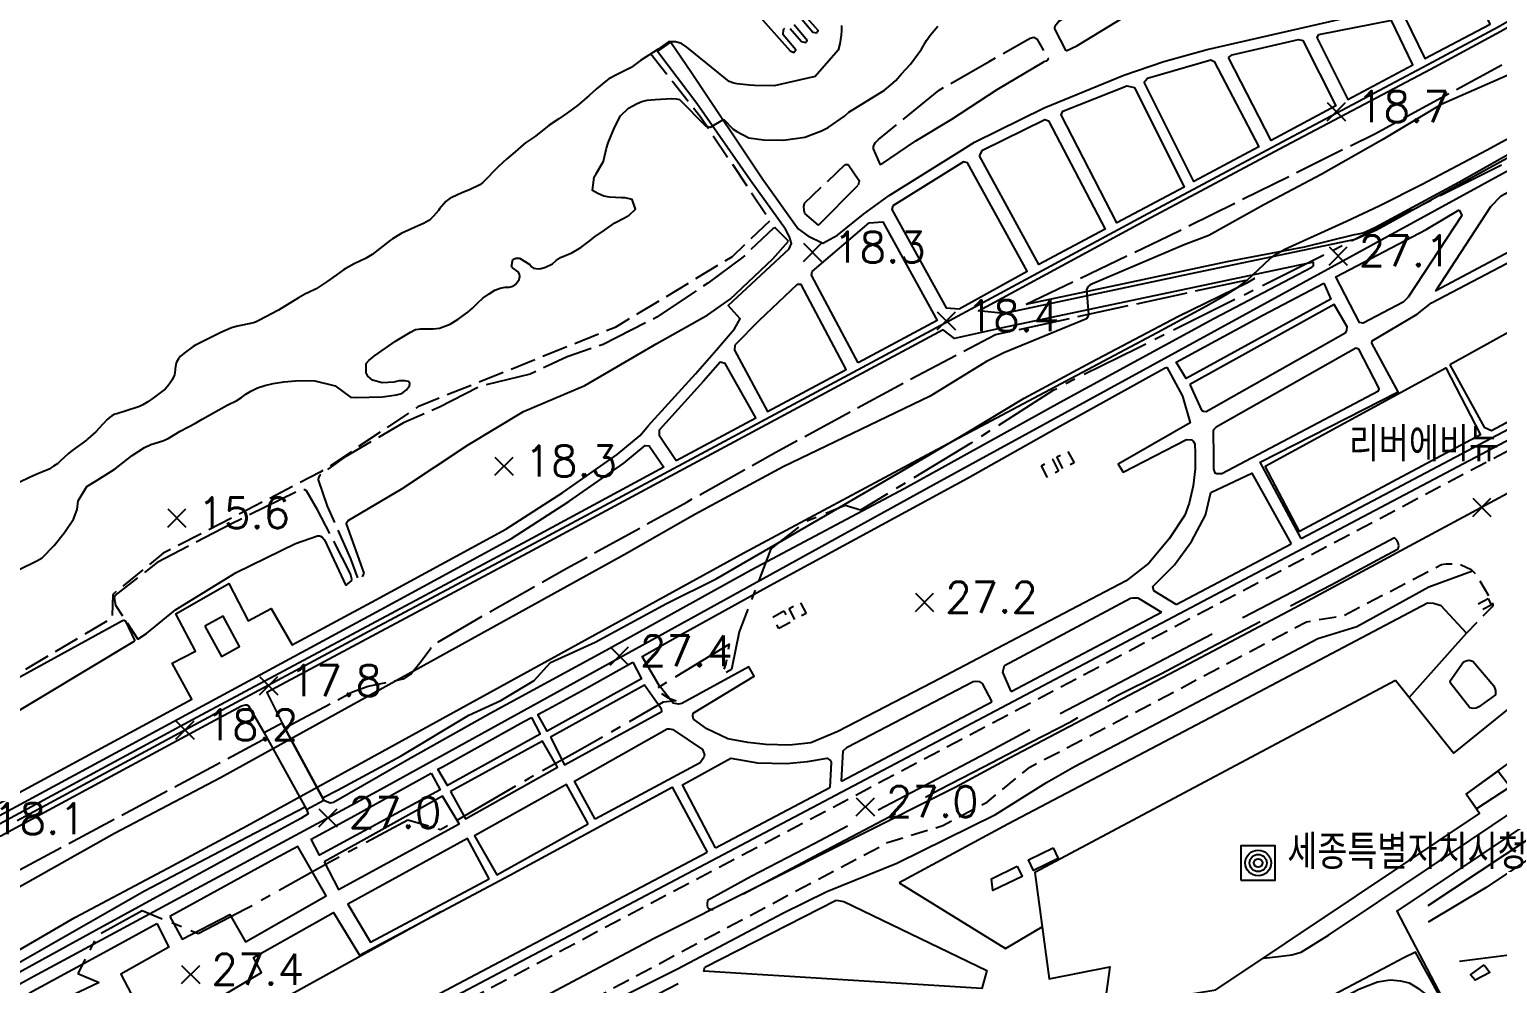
# Model space of a CAD drawing. Header units: millimetres. Extents: x 224638 to 227100, y 430787 to 433573.
# Drawn here: x 225541.1 to 225968.6, y 431314.5 to 431592.3 of the extents above; entities that cross this region are included whole.
import ezdxf

# ---------------------------------------------------------------- set-up
doc = ezdxf.new("R2010")
doc.units = ezdxf.units.MM
for name, pattern in [('15M2P5', [17.5, 15, -2.5]), ('20M3A3M3', [29, 20, -3, 3, -3]), ('50M10', [60, 50, -10]), ('5M2P5', [7.5, 5, -2.5]), ('7P5M2P5', [10, 7.5, -2.5])]:
    doc.linetypes.add(name, pattern=pattern)
for name, color, linetype in [('A0013110', 1, 'Continuous'), ('A0013118', 1, 'Continuous'), ('A0023210', 7, 'Continuous'), ('A0033324', 1, '5M2P5'), ('A0033327', 32, 'Continuous'), ('B0014111', 7, 'Continuous'), ('B0014116', 7, '5M2P5'), ('B0014118', 7, '5M2P5'), ('B0014211', 7, 'Continuous'), ('B0024120', 3, 'B0024120'), ('C0052211', 1, 'Continuous'), ('C0052212', 1, 'Continuous'), ('C0052213', 1, 'Continuous'), ('C0052214', 1, '15M2P5'), ('C0076117', 7, 'Continuous'), ('C0393323', 7, 'Continuous'), ('C0523121', 1, '50M10'), ('E0032111', 5, 'Continuous'), ('F0017111', 30, 'Continuous'), ('F0017114', 7, 'Continuous'), ('F0027132', 7, 'Continuous'), ('F0027217', 7, 'Continuous'), ('F0047224', 7, 'Continuous'), ('G0018118', 7, '20M3A3M3'), ('G0022313', 5, '7P5M2P5'), ('H0049140', 7, 'Continuous')]:
    doc.layers.add(name, color=color, linetype=linetype)
doc.styles.add('HIST', font='romans.shx', dxfattribs={"bigfont": 'ngsw.shx'})
doc.styles.add('ngsw', font='romans.shx', dxfattribs={"bigfont": 'ngsw.shx'})
doc.linetypes.add('B0024120', pattern='A,10,-1.75,[133,ltypeshp.shx,S=0.75,R=0,X=0,Y=0],-3.25', length=15)

# ---------------------------------------------------------------- blocks, each defined once
blk = doc.blocks.new('B0014211')
at = {"layer": 'B0014211', "flags": 128}
blk.add_lwpolyline([(-5, -5), (5, -5), (5, 5), (-5, 5), (-5, -5)], dxfattribs=at)
at = {"layer": 'B0014211'}
for radius in [3.75, 2.5, 1.25]:
    blk.add_circle((0, 0), radius, dxfattribs=at)
blk = doc.blocks.new('F0027217')
at = {"layer": 'F0027217'}
for p, q in [((-2.652, 2.652), (2.652, -2.652)), ((-2.652, -2.652), (2.652, 2.652))]:
    blk.add_line(p, q, dxfattribs=at)

msp = doc.modelspace()

# ---------------------------------------------------------------- linework, layer by layer
at = {"layer": 'A0013110', "flags": 128}
for points in [[(225911.32, 431444.087), (226111.849, 431549.938)], [(225874.981, 431424.905), (225908.428, 431442.56)], [(225948.12, 431425.303), (225890.414, 431394.831), (225825.919, 431360.946), (225794.344, 431343.922)], [(225826.949, 431399.551), (225870.687, 431422.639)], [(225777.483, 431373.44), (225821.283, 431396.56)], [(225740.795, 431354.074), (225774.133, 431371.672)], [(225468.889, 431210.546), (225738.391, 431352.805)], [(225737.712, 431319.294), (225775.989, 431338.813)], [(226015.967, 431291.53), (225980.872, 431271.895), (225970.776, 431274.892), (225954.606, 431305.562), (225944.611, 431323.685), (225941.06, 431321.97), (225936.677, 431319.585), (225775.404, 431234.456), (225772.031, 431232.675), (225763.118, 431227.971), (225752.29, 431222.255), (225714.13, 431202.112), (225706.487, 431204.474), (225680.925, 431252.9), (225678.959, 431260.908), (225669.451, 431278.922), (225671.813, 431286.565), (225699.887, 431301.384), (225700.848, 431299.536), (225729.971, 431314.532)]]:
    msp.add_lwpolyline(points, dxfattribs=at)
at = {"layer": 'A0013118', "flags": 128}
for points in [[(225942.214, 431596.819), (225941.49, 431595.749), (225947.381, 431583.809), (225966.426, 431593.829), (225961.896, 431603.026), (225960.766, 431603.289)], [(225916.392, 431590.762), (225915.919, 431589.94), (225924.892, 431571.924), (225943.854, 431581.958), (225937.651, 431594.878)], [(225890.201, 431584.093), (225891.218, 431584.91), (225910.609, 431589.39), (225911.831, 431589.059), (225921.419, 431570.046), (225902.58, 431559.948)], [(225865.633, 431576.956), (225866.614, 431578.145), (225885.036, 431583.429), (225886.047, 431583.006), (225899.071, 431558.077), (225880.056, 431548.014)], [(225862.836, 431575.393), (225877.294, 431546.381), (225857.696, 431536.043), (225841.453, 431567.389), (225841.95, 431568.485), (225860.605, 431575.89)], [(225817.72, 431555.479), (225818.571, 431557.102), (225836.752, 431566.048), (225837.777, 431565.715), (225854.266, 431534.109), (225834.973, 431523.859)], [(225792.448, 431540.913), (225792.156, 431539.885), (225808.039, 431511.298), (225811.803, 431510.965), (225831.541, 431521.951), (225814.195, 431553.456), (225813.063, 431553.73)], [(225957.394, 431539.746), (225958.118, 431538.158), (225942.481, 431514.322), (225941.016, 431512.912), (225929.36, 431506.821), (225928.363, 431507.025), (225921.49, 431520.289), (225947.703, 431534.083)], [(225782.391, 431495.218), (225768.782, 431520.72), (225768.77, 431520.809), (225768.936, 431521.796), (225785.622, 431535.99), (225789.571, 431536.261), (225805.378, 431507.549)], [(225914.913, 431524.511), (225879.577, 431517.094), (225824.421, 431505.425), (225810.455, 431502.359), (225807.122, 431504.853), (225730.424, 431463.71), (225687.601, 431440.569), (225642.159, 431416.365), (225610.199, 431399.285), (225614.655, 431390.399), (225626.764, 431367.959), (225628.606, 431367.123), (225629.635, 431367.324), (225651.028, 431379.661), (225675.448, 431393.33), (225709.033, 431411.563), (225751.195, 431435.012), (225795.995, 431458.72), (225842.105, 431484.323), (225885.933, 431508.131), (225914.506, 431523.119), (225914.955, 431523.504)], [(225746.5, 431500.427), (225746.334, 431498.922), (225755.988, 431481.055), (225778.839, 431493.313), (225765.76, 431518.019), (225764.573, 431518.077), (225753.52, 431507.612)], [(225917.938, 431518.421), (225919.957, 431513.756), (225877.857, 431490.642), (225874.914, 431495.443), (225900.233, 431509.104)], [(225878.985, 431488.897), (225882.331, 431481.464), (225882.855, 431481.174), (225883.735, 431481.118), (225924.319, 431504.057), (225924.638, 431504.755), (225924.725, 431505.686), (225920.975, 431512.199)], [(225729.371, 431466.777), (225752.573, 431479.223), (225743.677, 431495.023), (225742.213, 431495.439), (225737.35, 431489.938), (225724.425, 431475.68), (225724.4, 431474.219)], [(225886.584, 431476.5), (225885.851, 431475.767), (225885.765, 431475.417), (225885.806, 431468.002), (225885.871, 431464.477), (225885.929, 431464.011), (225886.258, 431463.271), (225886.818, 431463.007), (225888.225, 431462.982), (225933.9, 431487.1), (225934.046, 431487.652), (225933.958, 431488.002), (225928.183, 431499.244), (225927.299, 431499.476)], [(225872.249, 431494.005), (225876.764, 431485.587), (225879.027, 431477.788), (225858.117, 431465.79), (225859.565, 431463.402), (225877.996, 431472.898), (225879.457, 431472.841), (225879.949, 431472.408), (225880.387, 431471.68), (225880.51, 431468.937), (225880.458, 431464.393), (225879.882, 431459.398), (225878.771, 431454.368), (225877.466, 431450.891), (225872.916, 431444.049), (225866.984, 431436.944), (225860.37, 431431.752), (225838.221, 431420.179), (225804.04, 431402.225), (225776.482, 431387.95), (225768.565, 431384.658), (225762.41, 431383.909), (225755.456, 431384.103), (225750.26, 431384.77), (225744.435, 431385.82), (225738.354, 431388.723), (225734.419, 431391.56), (225734.215, 431392.347), (225734.358, 431393.223), (225752.115, 431404.077), (225750.586, 431406.774), (225731.054, 431396.047), (225730.095, 431395.872), (225728.533, 431396.135), (225724.478, 431401.301), (225719.508, 431409.736), (225729.774, 431415.582), (225756.678, 431430.394), (225814.203, 431461.649), (225841.128, 431476.815), (225871.593, 431493.651)], [(225725.783, 431464.84), (225686.088, 431443.389), (225640.653, 431419.188), (225589.795, 431392.01), (225536.804, 431363.367), (225431.83, 431306.218), (225343.739, 431257.843), (225226.885, 431194.035), (225216.739, 431195.519), (225210.382, 431200.077), (225249.98, 431211.813), (225257.72, 431214.43), (225264.357, 431217.525), (225377.55, 431279.303), (225420.802, 431302.988), (225482.241, 431336.437), (225535.943, 431365.462), (225643.432, 431423.467), (225681.399, 431444.099), (225698.157, 431454.842), (225714.18, 431466.051), (225720.372, 431471.157), (225721.537, 431471.076)], [(225592.172, 431418.549), (225596.975, 431409.801), (225602.206, 431412.716), (225597.443, 431421.485)], [(225716.718, 431408.147), (225719.3, 431403.217), (225691.827, 431388.016), (225689.076, 431392.918), (225693.314, 431395.141), (225703.991, 431400.899)], [(225967.449, 431401.184), (225967.969, 431399.9), (225967.944, 431399.362), (225967.917, 431398.628), (225963.07, 431395.076), (225962.339, 431394.749), (225961.384, 431394.641), (225960.466, 431394.854), (225954.845, 431401.956), (225954.708, 431402.659), (225958.62, 431408.199), (225959.649, 431408.553), (225960.246, 431408.689), (225961.358, 431408.391)], [(225692.836, 431386.326), (225696.905, 431378.248), (225725.189, 431393.784), (225725.128, 431394.457), (225720.133, 431401.442)], [(225602.841, 431395.353), (225603.974, 431395.685), (225604.379, 431395.701), (225604.844, 431395.355), (225609.425, 431387.535), (225621.762, 431365.243), (225622.251, 431363.997), (225620.119, 431362.643), (225609.333, 431356.821), (225560.546, 431330.074), (225531.984, 431314.512), (225478.629, 431285.862), (225453.139, 431271.555), (225396.991, 431240.71), (225368.364, 431225.257), (225225.194, 431189.463), (225345.276, 431255.036), (225433.366, 431303.411), (225538.329, 431360.554), (225591.31, 431389.191)], [(225687.266, 431391.968), (225689.762, 431387.142), (225662.771, 431372.199), (225659.993, 431376.932), (225661.526, 431377.787), (225685.071, 431390.817)], [(225705.812, 431362.372), (225699.745, 431373.476), (225726.737, 431388.688), (225727.408, 431388.69), (225728.436, 431388.546), (225737.019, 431382.65), (225737.61, 431381.175), (225737.522, 431380.701), (225737.168, 431379.993), (225736.375, 431378.816)], [(225663.685, 431370.457), (225668.078, 431362.535), (225694.88, 431377.503), (225690.499, 431385.107)], [(225658.028, 431375.836), (225660.649, 431370.907), (225625.56, 431351.929), (225623.153, 431356.615), (225635.852, 431363.47)], [(225703.788, 431361.043), (225697.415, 431372.53), (225670.7, 431357.587), (225677.136, 431346.159)], [(225626.897, 431349.972), (225631.028, 431341.96), (225666.19, 431361.07), (225661.376, 431369.15)], [(225581.924, 431334.114), (225585.578, 431327.469), (225599.476, 431334.623), (225603.952, 431326.736), (225627.511, 431340.079), (225619.226, 431354.495), (225612.555, 431350.894)], [(225674.945, 431345.059), (225668.598, 431356.816), (225633.824, 431337.619), (225640.347, 431326.641)], [(225578.142, 431332.038), (225581.704, 431325.104), (225567.702, 431317.269), (225571.791, 431309.503), (225549.466, 431296.828), (225541.14, 431311.819), (225563.782, 431324.155)]]:
    msp.add_lwpolyline(points, close=True, dxfattribs=at)
for points in [[(225480.715, 431339.25), (225588.336, 431397.381), (225582.677, 431407.785), (225589.409, 431411.306), (225583.729, 431422.211), (225599.1, 431430.989), (225604.816, 431420.129), (225611.434, 431423.719), (225617.545, 431413.148), (225641.909, 431426.281), (225679.769, 431446.855), (225696.376, 431457.501), (225712.242, 431468.6), (225718.911, 431474.1), (225721.246, 431476.938), (225734.966, 431492.072), (225741.15, 431499.068), (225746.39, 431505.171), (225747.984, 431508.018), (225744.48, 431511.945), (225762.273, 431528.393), (225762.966, 431529.979), (225762.424, 431531.919), (225761.254, 431534.144), (225751.048, 431548.3), (225735.373, 431570.734), (225723.953, 431585.865), (225727.828, 431588.622), (225733.843, 431579.771), (225754.475, 431548.756), (225764.942, 431534.218), (225767.74, 431532.223), (225772.11, 431530.125), (225776.386, 431532.448), (225783.926, 431538.552), (225791.396, 431543.995), (225811.815, 431556.697), (225816.222, 431559.512), (225836.505, 431569.493), (225859.692, 431578.98), (225871.344, 431582.997), (225884.024, 431586.497), (225935.466, 431598.146)], [(226044.932, 431597.784), (226031.83, 431588.821), (226024.175, 431583.846), (226022.469, 431583.098), (226017.104, 431580.354), (225999.806, 431570.334), (225954.02, 431545.305), (225933.266, 431533.857), (225927.044, 431531.145), (225878.753, 431521.008), (225824.92, 431509.62), (225817.379, 431510.393), (225866.167, 431536.746), (225905.02, 431557.506), (225948.975, 431580.757), (225969.49, 431591.788), (225985.278, 431600.993)], [(225911.32, 431444.087), (225899.367, 431466.295), (225939.556, 431486.811), (225931.973, 431500.959), (225932.059, 431501.629), (225945.099, 431509.38), (225949.292, 431512.671), (225975.021, 431526.188), (225973.724, 431528.486), (225950.602, 431516.219), (225966.578, 431540.761), (225969.536, 431543.904), (225974.94, 431546.808), (225976.94, 431546.456), (225977.933, 431546.487), (225986.26, 431548.008), (225994.73, 431550.999), (226019.475, 431562.417), (226034.864, 431568.74), (226035.387, 431568.681), (226036.241, 431568.448)], [(225874.981, 431424.905), (225868.487, 431428.916), (225868.166, 431430.112), (225868.543, 431430.493), (225874.495, 431436.41), (225879.435, 431443.251), (225883.516, 431450.941), (225885.058, 431457.536), (225897.035, 431463.081), (225908.428, 431442.56)], [(225826.949, 431399.551), (225824.532, 431405.226), (225824.97, 431407.107), (225861.634, 431426.694), (225862.419, 431426.841), (225863.793, 431426.871), (225870.687, 431422.639)], [(225942.828, 431397.778), (225959.448, 431416.565), (225952.103, 431424.544), (225949.878, 431425.227), (225948.12, 431425.303)], [(225777.483, 431373.44), (225778.023, 431382.264), (225779.17, 431383.325), (225815.808, 431402.483), (225816.683, 431402.6), (225817.556, 431402.456), (225818.466, 431401.869), (225821.283, 431396.56)], [(225740.795, 431354.074), (225731.193, 431372.381), (225745.276, 431380.196), (225753.108, 431378.821), (225761.524, 431378.603), (225767.667, 431379.147), (225773.37, 431380.125), (225774.386, 431379.407), (225774.474, 431378.888), (225774.133, 431371.672)], [(225468.889, 431210.546), (225452.677, 431239.582), (225458.516, 431241.069), (225481.524, 431253.463), (225488.35, 431241.09), (225488.62, 431240.714), (225549.758, 431274.146), (225599.245, 431301.747), (225594.964, 431309.591), (225608.66, 431317.729), (225606.353, 431322.15), (225629.658, 431335.22), (225637.138, 431322.776), (225680.943, 431346.138), (225728.211, 431371.757), (225738.391, 431352.805)], [(225900.364, 431321.948), (225904.777, 431322.393), (225908.593, 431322.948), (225911.353, 431323.734), (225919.293, 431328.656), (225948.352, 431348.033), (225973.167, 431364.726)], [(225794.344, 431343.922), (225825.266, 431324.783), (225835.94, 431331.02)], [(225775.989, 431338.813), (225778.152, 431338.488), (225819.816, 431318.314), (225818.349, 431313.072), (225737.447, 431318.149), (225737.712, 431319.294)]]:
    msp.add_lwpolyline(points, dxfattribs=at)
at = {"layer": 'A0023210', "flags": 128}
msp.add_lwpolyline([(225426.929, 431172.781), (225646.639, 431287.271), (225653.51, 431290.915), (225722.988, 431327.76), (225810.647, 431371.736), (225826.434, 431380.248), (225880.551, 431408.735), (225909.404, 431423.971), (225945.438, 431443.324), (225966.397, 431454.571), (226008.364, 431477.2), (226027.416, 431490.155), (226135.755, 431547.038), (226142.284, 431550.638), (226147.927, 431553.844), (226153.346, 431557.022), (226157.725, 431559.655), (226162.076, 431562.332), (226169.71, 431567.182), (226175.937, 431571.282), (226180.169, 431574.145), (226184.371, 431577.051)], dxfattribs=at)
at = {"layer": 'A0033324', "flags": 128}
for points in [[(224682.39, 430787.54), (224682.931, 430789.039), (224684.209, 430792.16), (224685.771, 430795.13), (224687.617, 430797.952), (224689.952, 430800.382), (224692.488, 430802.582), (224695.251, 430804.514), (224698.308, 430805.928), (224701.47, 430807.055), (224704.753, 430807.821), (224708.113, 430808.026), (224711.469, 430807.926), (224714.802, 430807.415), (224718.113, 430806.781), (224721.461, 430806.397), (224724.832, 430806.35), (224728.189, 430806.654), (224731.498, 430807.294), (224734.726, 430808.26), (224737.842, 430809.544), (224740.835, 430811.094), (225011.781, 430962.145), (225014.6, 430963.992), (225017.219, 430966.113), (225019.612, 430968.487), (225021.754, 430971.089), (225023.624, 430973.893), (225025.203, 430976.87), (225026.691, 430979.893), (225028.657, 430982.627), (225031.075, 430984.971), (225033.869, 430986.851), (225036.951, 430988.208), (225040.224, 430989), (225043.585, 430989.202), (225046.94, 430988.879), (225050.306, 430988.708), (225053.674, 430988.853), (225057.013, 430989.312), (225060.294, 430990.081), (225063.49, 430991.154), (225066.571, 430992.52), (225069.511, 430994.169), (225075.147, 430997.871), (225078.014, 430999.645), (225080.914, 431001.365), (225086.809, 431004.638), (225089.802, 431006.191), (225095.873, 431009.126), (225098.949, 431010.507), (225105.105, 431013.067), (225110.695, 431015.032), (225115.094, 431016.797), (225119.421, 431018.732), (225123.669, 431020.834), (225126.8, 431022.518), (225129.881, 431024.292), (225132.909, 431026.155), (225137.872, 431029.391), (225141.975, 431031.763), (225314.899, 431123.043), (225318.414, 431125.184), (225321.64, 431127.74), (225324.527, 431130.672), (225327.034, 431133.935), (225329.121, 431137.482), (225331.066, 431141.106), (225333.694, 431144.266), (225336.94, 431146.786), (225340.652, 431148.549), (225344.657, 431149.473), (225348.766, 431149.514), (225352.85, 431148.996), (225356.964, 431148.916), (225361.057, 431149.341), (225365.068, 431150.264), (225368.934, 431151.672), (225372.534, 431153.649), (225375.981, 431155.902), (225383.025, 431160.167), (225390.258, 431164.102), (225393.941, 431165.943), (225401.429, 431169.369), (225405.237, 431170.934), (225409.114, 431172.32), (225412.943, 431173.836), (225416.717, 431175.48), (225420.435, 431177.251), (225424.09, 431179.146), (225427.679, 431181.164), (225431.199, 431183.301), (225438.08, 431187.823), (225441.63, 431189.909), (225445.259, 431191.854), (226038.823, 431505.171), (226133.366, 431555.13), (226141.853, 431559.87), (226148.156, 431563.534), (226156.474, 431568.565), (226162.646, 431572.445), (226172.803, 431579.114), (226182.793, 431586.032), (226188.7, 431590.305), (226190.571, 431591.856), (226192.32, 431593.542), (226193.849, 431595.427), (226196.722, 431599.34), (226198.87, 431603.7), (226199.682, 431605.98), (226201.008, 431610.655), (226202.817, 431615.166), (226204.067, 431617.22), (226207.121, 431620.997), (226211.125, 431623.752), (226213.287, 431624.804), (226217.917, 431626.284), (226222.752, 431626.767), (226225.144, 431627.16), (226229.864, 431628.321), (226234.304, 431630.291), (226236.432, 431631.444), (226240.419, 431634.224), (226242.213, 431635.859), (226245.722, 431639.222), (226254.241, 431647.886), (226262.531, 431656.77), (226268.989, 431664.036), (226275.299, 431671.43), (226281.452, 431678.955), (226285.968, 431684.68), (226293.283, 431694.382), (226300.341, 431704.273), (226380.455, 431819.96), (226386.69, 431834.233), (226403.447, 431858.429), (226414.615, 431869.286), (226424.477, 431883.069), (226430.82, 431892.005), (226472.169, 431952.426), (226482.986, 431967.946), (226495.338, 431987.244), (226497.453, 431992.461), (226497.933, 431996.209), (226498.054, 431997.801), (226498.147, 432000.086), (226498.066, 432002.394), (226497.886, 432004.702), (226497.656, 432007.278), (226497.395, 432010.567), (226497.566, 432012.603), (226498.079, 432015.034), (226499.29, 432018.459), (226501.916, 432022.253), (226505.454, 432025.689), (226510.176, 432028.157), (226514.775, 432029.946), (226519.707, 432032.631), (226523.064, 432035.709), (226526.847, 432041.331), (226534.526, 432056.5), (226556.938, 432102.596), (226581.913, 432157.264), (226585.314, 432171.778), (226598.131, 432200.068), (226606.149, 432210.201), (226617.015, 432234.738), (226626.861, 432257.918), (226627.427, 432260.213), (226627.666, 432263.303), (226627.706, 432266.672), (226627.75, 432268.355), (226627.442, 432271.441), (226626.356, 432275.749), (226625.844, 432279.186), (226625.789, 432280.996), (226625.932, 432282.629), (226626.943, 432287.059), (226629.616, 432292.065), (226633.514, 432295.937), (226638.965, 432299.512), (226644.5, 432302.395), (226648.203, 432306.02), (226651.07, 432310.385), (226660.081, 432329.48), (226677.773, 432368.922), (226695.062, 432406.972), (226711.61, 432442.216), (226728.098, 432473.968), (226752.377, 432515.869), (226756.079, 432527.401), (226772.362, 432552.724), (226783.46, 432564.49), (226808.383, 432603.128), (226820.824, 432622.914), (226821.484, 432624.92), (226822.075, 432627.259), (226822.274, 432629.02), (226822.485, 432631.327), (226822.654, 432633.472), (226822.446, 432636.59), (226822.263, 432639.484), (226822.181, 432641.753), (226822.469, 432645.326), (226823.509, 432649.01), (226825.422, 432652.843), (226828.217, 432656.282), (226831.569, 432658.873), (226835.765, 432661.038), (226842.031, 432663.363), (226847.295, 432666.062), (226850.84, 432668.96), (226856.844, 432677.839), (226880.028, 432713.964)], [(225763.167, 431227.996), (225762.998, 431224.83), (225762.492, 431223.117), (225717.974, 431199.618), (225713.023, 431197.688), (225707.778, 431198.356), (225703.62, 431201.619), (225701.009, 431206.284), (225681.025, 431244.142), (225678.799, 431248.978), (225676.247, 431259.372), (225673.865, 431264.149), (225668.883, 431273.621), (225666.516, 431278.416), (225665.908, 431283.686), (225667.63, 431288.706), (225670.917, 431291.839), (225676.003, 431294.598), (225678.426, 431295.784), (225729.499, 431323.067), (225790.948, 431355.602), (225807.047, 431360.572), (225819.909, 431367.402), (225832.324, 431377.554), (225864.743, 431394.436), (225912.916, 431419.877), (225923.822, 431421.704), (225952.242, 431436.58), (225953.607, 431436.747), (225954.942, 431436.749), (225957.926, 431436.425), (225960.839, 431435.085), (225962.205, 431433.722), (225967.06, 431425.628), (225967.112, 431424.745), (225966.975, 431424.252), (225959.448, 431416.565)]]:
    msp.add_lwpolyline(points, dxfattribs=at)
at = {"layer": 'A0033327', "flags": 128}
for points in [[(226289.29, 431868.427), (226139.528, 431679.186), (226121.831, 431659.076), (226109.143, 431646.345), (226074.693, 431615.606), (226046.887, 431594.95), (226025.478, 431580.688), (225982.415, 431557.081), (225804.214, 431459.657), (225642.34, 431370.504), (225542.17, 431316.545), (225445.281, 431263.343)], [(225537.519, 431362.048), (225590.505, 431390.689), (225641.359, 431417.865), (225686.797, 431442.067), (225728.613, 431464.437), (225806.413, 431506.175), (225865.457, 431538.067), (225904.316, 431558.83), (225948.269, 431582.081), (225968.757, 431593.097), (225984.498, 431602.274), (226000.39, 431612.37), (226020.218, 431626.267), (226043.939, 431644.307), (226061.172, 431658.047), (226076.657, 431671.981), (226095.267, 431690.322), (226112.936, 431709.134), (226128.112, 431726.556), (226143.843, 431744.901), (226155.78, 431760.758), (226179.785, 431792.82), (226225.971, 431855.146)], [(225441.04, 431192.722), (226131.168, 431557.065), (226139.519, 431561.706), (226147.742, 431566.487), (226155.906, 431571.45), (226161.965, 431575.276), (226170.964, 431581.191), (226179.828, 431587.306), (226186.599, 431592.172)], [(225699.186, 431303.581), (225729.735, 431318.799), (225760.46, 431335.067), (225773.286, 431341.4), (225793.644, 431349.583), (225822.383, 431363.782), (225837.215, 431373.092), (225845.331, 431377.691), (225877.579, 431394.633), (225916.219, 431415.038), (225927.558, 431418.448), (225948.502, 431430.047), (225961.232, 431434.693)], [(226225.016, 431394.33), (226079.844, 431317.7), (226042.786, 431299.088), (226022.389, 431291.048), (226006.088, 431281.986), (225984.771, 431270.235), (225980.781, 431269.087), (225977.668, 431269.812), (225973.074, 431271.473), (225969.897, 431273.195), (225951.741, 431307.538), (225949.02, 431310.54), (225945.919, 431312.799), (225942.922, 431314.638), (225940.399, 431315.268), (225937.245, 431315.531), (225933.618, 431315.006), (225928.155, 431312.826), (225774.066, 431231.488)]]:
    msp.add_lwpolyline(points, dxfattribs=at)
at = {"layer": 'B0014111', "flags": 128}
for points in [[(225954.666, 431494.678), (225964.589, 431476.503), (225966.754, 431475.521), (226014.879, 431501.229), (226004.269, 431522.106)], [(225900.877, 431465.143), (225953.513, 431493.83), (225963.531, 431474.297), (225910.879, 431446.183)], [(225938.825, 431402.805), (225833.805, 431346.879), (225837.974, 431315.906), (225855.643, 431319.449), (225854.017, 431307.413), (225886.518, 431312.688), (225927.433, 431340.052), (225963.308, 431364.075), (225959.377, 431369.642), (225986.643, 431389.548), (226000.861, 431372.012), (226004.914, 431374.597), (225982.049, 431402.837), (225955.685, 431381.631)]]:
    msp.add_lwpolyline(points, close=True, dxfattribs=at)
at = {"layer": 'B0014116', "flags": 128}
for points in [[(225837.525, 431461.901), (225835.74, 431465.289), (225838.916, 431467.176), (225840.669, 431463.743)], [(225841.964, 431464.444), (225840.234, 431467.884), (225843.424, 431469.485), (225845.229, 431466.154)], [(225762.56, 431419.679), (225759.293, 431417.88), (225757.542, 431421.221), (225760.702, 431423.06)], [(225763.935, 431420.535), (225762.272, 431423.689), (225765.437, 431425.56), (225767.245, 431422.26)]]:
    msp.add_lwpolyline(points, close=True, dxfattribs=at)
at = {"layer": 'B0014118', "flags": 128}
msp.add_lwpolyline([(225965.799, 431426.69), (225966.697, 431424.692), (225963.817, 431423.204), (225962.855, 431425.095)], close=True, dxfattribs=at)
at = {"layer": 'B0024120', "flags": 128}
for points in [[(225997.24, 431374.506), (225939.187, 431335.583), (225954.53, 431306.372), (226001.777, 431320.231), (226028.5, 431332.271), (226056.742, 431346.21), (226042.921, 431384.066), (226019.122, 431371.315)], [(225600.991, 431290.045), (225596.778, 431297.496), (225597.775, 431300.718), (225660.846, 431335.491)]]:
    msp.add_lwpolyline(points, dxfattribs=at)
at = {"layer": 'C0052211', "flags": 128}
msp.add_lwpolyline([(225518.588, 431382.358), (225571.776, 431414.307)], dxfattribs=at)
at = {"layer": 'C0052212', "flags": 128}
msp.add_lwpolyline([(225522.467, 431395.175), (225568.194, 431420.277), (225568.585, 431420.308), (225569.035, 431420.005), (225571.776, 431414.307)], dxfattribs=at)
at = {"layer": 'C0052213', "flags": 128}
for points in [[(225842.945, 431586.018), (225846.061, 431587.492), (225859.877, 431595.977), (225874.819, 431602.559), (225894.199, 431609.582), (225908.192, 431614.989)], [(225788.883, 431552.926), (225799.173, 431559.877), (225809.628, 431566.13), (225822.796, 431574.839), (225836.391, 431582.883)], [(225831.319, 431512.345), (225859.304, 431518.274), (225889.768, 431524.779), (225912.29, 431529.05), (225926.896, 431532.624), (225928.091, 431532.794), (225929.429, 431533.126), (225932.847, 431534.678), (225957.295, 431547.851), (225992.485, 431567.733), (226016.312, 431581.034)], [(225770.862, 431535.347), (225782.329, 431546.997)], [(225638.579, 431434.005), (225633.422, 431448.375), (225633.444, 431448.643), (225633.916, 431449.308), (225649.527, 431458.591), (225668.834, 431471.333), (225684.931, 431481.098), (225702.769, 431488.599), (225723.745, 431500.905), (225738.568, 431509.188), (225745.108, 431513.817), (225757.531, 431525.504), (225762.09, 431530.666)], [(225626.418, 431368.6), (225630.82, 431370.88), (225649.27, 431380.82), (225669.03, 431392.73), (225678.3, 431396.95), (225688.07, 431402.75), (225692.84, 431407.97), (225705.76, 431413.91), (225726.57, 431425.2), (225741.03, 431432.32), (225772.86, 431450.83), (225794.74, 431463.49), (225813.85, 431474.77), (225830.72, 431484.95), (225850.25, 431495.43), (225875.47, 431508.76), (225895.92, 431518.71), (225897.845, 431519.918)], [(225572.641, 431414.817), (225575.162, 431416.412), (225583.619, 431423.297), (225601.276, 431434.167), (225618.508, 431442.628), (225624.969, 431444.885), (225625.507, 431444.893), (225625.874, 431444.77), (225626.303, 431444.477), (225627.02, 431443.73), (225633.177, 431430.419)], [(225259.46, 431198.41), (225287.19, 431205.51), (225307.7, 431210.96), (225330.6, 431216.78), (225350.12, 431221.63), (225361.35, 431224.12), (225368.26, 431227.59), (225383.95, 431236.33), (225418.27, 431254.93), (225448.24, 431271.55), (225483.31, 431290.35), (225515.43, 431307.79), (225574.6, 431341.51), (225604.54, 431357.27), (225621.355, 431365.978)]]:
    msp.add_lwpolyline(points, dxfattribs=at)
at = {"layer": 'C0052214', "flags": 128}
for points in [[(225842.945, 431586.018), (225839.585, 431592.488), (225839.632, 431592.946), (225840.008, 431593.713), (225840.813, 431594.689), (225863.195, 431608.878), (225880.271, 431619.495), (225897.746, 431627.987), (225903.881, 431630.092), (225904.877, 431630.105), (225905.371, 431629.957), (225910.548, 431618.053), (225910.616, 431616.603), (225910.527, 431616.149), (225908.192, 431614.989)], [(225831.319, 431512.345), (225872.595, 431532.106), (225932.956, 431562.014), (225983.01, 431589.181), (226005.248, 431600.137), (226005.333, 431600.136), (226016.312, 431581.034)], [(225788.883, 431552.926), (225786.809, 431557.541), (225786.866, 431558.272), (225787.373, 431559.407), (225788.29, 431560.233), (225805.951, 431574.635), (225820.469, 431582.983), (225832.427, 431589.712), (225833.535, 431590.019), (225834.347, 431589.515), (225837.778, 431583.711), (225837.539, 431583.34), (225837.107, 431583.099), (225836.391, 431582.883)], [(225770.862, 431535.347), (225766.878, 431538.711), (225766.637, 431539.62), (225766.569, 431540.759), (225766.752, 431541.723), (225778.622, 431552.997), (225779.417, 431552.944), (225782.612, 431548.458), (225782.66, 431548.078), (225782.329, 431546.997)], [(225762.09, 431530.666), (225758.297, 431534.466), (225758.061, 431534.524), (225757.594, 431534.349), (225748.827, 431525.969), (225738.557, 431518.435), (225723.727, 431508.517), (225708.094, 431500.573), (225697.683, 431496.97), (225686.846, 431491.912), (225672.391, 431488.478), (225660.446, 431482.33), (225649.95, 431477.732), (225632.711, 431467.697), (225625.664, 431462.566), (225625.209, 431461.826), (225625.192, 431461.147), (225627.793, 431453.479), (225634.561, 431438.214), (225636.817, 431432.203), (225636.973, 431432), (225637.655, 431432.001), (225638.579, 431434.005)], [(225615.438, 431388.949), (225635.1, 431399.45), (225639.68, 431401.09), (225650.25, 431403.31), (225652.03, 431404.52), (225655.17, 431408.38), (225657.94, 431412.21), (225659.39, 431413.52), (225675.04, 431422.76), (225697.58, 431435.44), (225732.47, 431454.73), (225758.43, 431469.24), (225789.35, 431486.07), (225822.367, 431503.488), (225897.845, 431519.918)], [(225633.177, 431430.419), (225634.965, 431431.839), (225634.964, 431432.264), (225634.576, 431433.865), (225624.969, 431452.418), (225621.773, 431457.976), (225621.296, 431458.244), (225620.849, 431458.316), (225619.88, 431458.183), (225599.893, 431448.363), (225578.314, 431437.115), (225565.907, 431427.56), (225565.781, 431426.833), (225566.123, 431424.734), (225572.641, 431414.817)], [(225259.46, 431198.41), (225311.24, 431223.86), (225350.01, 431243.95), (225381.13, 431261.43), (225421.88, 431283.29), (225461.88, 431306.58), (225507.92, 431331.3), (225551.16, 431354.62), (225610.193, 431386.148)]]:
    msp.add_lwpolyline(points, dxfattribs=at)
at = {"layer": 'C0076117', "flags": 128}
for points in [[(225752.153, 431597.674), (225762.616, 431586.062), (225763.609, 431585.575), (225764.188, 431586.353), (225760.488, 431590.766), (225760.595, 431592.257), (225761.055, 431592.652)], [(225762.554, 431592.518), (225765.848, 431588.826), (225767.002, 431588.497), (225767.523, 431589.08), (225763.708, 431593.638)], [(225765.935, 431595.263), (225769.194, 431591.514), (225770.252, 431591.349), (225770.686, 431591.967), (225766.875, 431596.375)]]:
    msp.add_lwpolyline(points, dxfattribs=at)
for points in [[(225839.183, 431354.026), (225840.588, 431350.928), (225833.464, 431347.487), (225831.981, 431350.581)], [(225828.64, 431348.75), (225830.163, 431345.723), (225821.549, 431341.654), (225821.188, 431345.009)], [(225964.599, 431320.012), (225966.303, 431317.739), (225961.969, 431315.562), (225960.683, 431317.119)]]:
    msp.add_lwpolyline(points, close=True, dxfattribs=at)
at = {"layer": 'C0393323', "flags": 128}
for points in [[(225621.762, 431365.243), (225626.764, 431367.959), (225614.655, 431390.399), (225609.425, 431387.535)], [(225959.377, 431369.642), (225968.711, 431376.369), (225972.221, 431371.805), (225962.377, 431365.393)]]:
    msp.add_lwpolyline(points, close=True, dxfattribs=at)
at = {"layer": 'C0523121', "flags": 128}
msp.add_lwpolyline([(225938.555, 431444.269), (225927.601, 431438.511), (225908.974, 431428.604), (225894.542, 431421.096), (225879.305, 431413.016), (225858.456, 431402.107), (225838.916, 431391.928), (225819.575, 431381.544), (225800.082, 431371.203), (225783.136, 431362.368), (225769.593, 431355.256), (225751.186, 431345.683), (225738.533, 431338.717), (225738.369, 431337.748), (225738.4, 431337.284), (225738.525, 431336.734), (225738.837, 431336.375), (225739.724, 431336.106), (225740.13, 431336.108), (225741.407, 431336.578), (225751.902, 431342.268), (225769.446, 431351.547), (225789.553, 431362.142), (225806.039, 431371.022), (225818.882, 431377.623), (225832.44, 431384.684), (225844.344, 431390.867), (225857.775, 431398.421), (225870.446, 431404.731), (225884.933, 431412.364), (225902.403, 431421.535), (225920.083, 431430.626), (225934.794, 431438.567), (225939.557, 431441.057), (225939.83, 431441.981), (225939.586, 431442.868), (225939.231, 431443.575)], close=True, dxfattribs=at)
at = {"layer": 'E0032111', "flags": 128}
msp.add_lwpolyline([(225777.53, 431593.476), (225777.53, 431591.987), (225777.392, 431590.644), (225777.046, 431588.081), (225776.571, 431586.301), (225769.887, 431578.603), (225757.946, 431575.878), (225752.221, 431575.977), (225750.747, 431576.038), (225747.179, 431576.422), (225746.166, 431576.69), (225744.846, 431577.174), (225741.684, 431579.614), (225732.512, 431587.149), (225730.962, 431588.178), (225729.197, 431588.699), (225727.137, 431588.729), (225724.1, 431586.58), (225719.01, 431583.21), (225716.25, 431581.24), (225715.74, 431580.91), (225711.81, 431579.02), (225710.36, 431578.22), (225709.82, 431577.88), (225708.88, 431577.2), (225706.22, 431575), (225703.93, 431572.94), (225700.66, 431570.15), (225697.79, 431568.01), (225695.21, 431566.24), (225692.41, 431564.4), (225691.8, 431563.96), (225689.05, 431561.71), (225688.46, 431561.26), (225685.52, 431559.24), (225684.98, 431558.84), (225682.53, 431556.67), (225680.01, 431554.54), (225677.63, 431552.35), (225673.09, 431547.76), (225672.25, 431547.01), (225669.21, 431545.59), (225666.98, 431544.72), (225664.06, 431543.37), (225663.62, 431543.15), (225662.76, 431542.59), (225662.34, 431542.23), (225660.5, 431540.06), (225660.14, 431539.57), (225658.75, 431537.92), (225657.85, 431537.03), (225657.36, 431536.65), (225655.99, 431535.9), (225649.52, 431532.94), (225646.75, 431531.32), (225646.22, 431530.98), (225640.83, 431526.81), (225640.35, 431526.48), (225638.95, 431525.65), (225635.61, 431524.09), (225632.97, 431522.64), (225632.51, 431522.36), (225630.76, 431521.06), (225630.37, 431520.73), (225627.78, 431518.92), (225624.54, 431516.82), (225622.11, 431515.58), (225621.46, 431515.29), (225619.43, 431514.21), (225613.56, 431510.58), (225607.85, 431507.56), (225606.88, 431507.09), (225606.36, 431506.89), (225603.16, 431506.19), (225601.69, 431505.96), (225600.55, 431505.67), (225599.95, 431505.48), (225596.83, 431504.1), (225589.27, 431500.26), (225588.8, 431499.98), (225586.18, 431498.09), (225585.43, 431497.48), (225585.07, 431497.15), (225584.76, 431496.8), (225584.47, 431496.42), (225584.01, 431495.61), (225583.84, 431495.19), (225583.72, 431494.73), (225583.53, 431493.5), (225583.41, 431492.21), (225583.31, 431491.77), (225582.63, 431490.28), (225581.9, 431489.09), (225581.62, 431488.71), (225580.7, 431487.72), (225579.96, 431487.11), (225577.19, 431485.06), (225575.55, 431483.89), (225574.07, 431482.99), (225573.1, 431482.53), (225572.57, 431482.32), (225566.49, 431480.44), (225565.99, 431480.26), (225565.08, 431479.83), (225564.35, 431479.34), (225563.59, 431478.69), (225562.72, 431477.69), (225562.4, 431477.26), (225560.38, 431475.17), (225558.07, 431473.09), (225557.66, 431472.73), (225553.56, 431469.73), (225552.49, 431468.85), (225550.17, 431466.7), (225549.34, 431465.98), (225548.12, 431465.12), (225547.26, 431464.58), (225546.8, 431464.33), (225544.71, 431463.42), (225543.68, 431463.04), (225541.3, 431462), (225538.1, 431460.38)], dxfattribs=at)
at = {"layer": 'F0017111', "flags": 128}
for points, elevation in [([(226007.421, 431597.059), (225992.645, 431588.984), (225975.159, 431580.537), (225952.144, 431570.441), (225935.136, 431560.248), (225917.175, 431550.114), (225900.523, 431541.249), (225884.498, 431532.319), (225877.284, 431529.589), (225849.932, 431517.945), (225849.263, 431517.397), (225848.837, 431516.484), (225849.445, 431509.303), (225849.324, 431508.816), (225848.837, 431508.025), (225824.772, 431498.199), (225819.716, 431495.642), (225803.364, 431485.523), (225760.562, 431465), (225734.815, 431451.056), (225714.261, 431439.349), (225596.72, 431374.436), (225565.852, 431358.194), (225533.649, 431340.121)], 20), ([(225537.9, 431434.985), (225543.274, 431437.58), (225544.749, 431438.497), (225548.277, 431442.083), (225551.34, 431445.849), (225553.894, 431449.726), (225554.952, 431452.588), (225555.227, 431455.067), (225557.817, 431459.235), (225561.337, 431461.34), (225566.082, 431464.43), (225571.035, 431468.301), (225574.62, 431470.577), (225576.476, 431471.488), (225579.929, 431472.565), (225581.467, 431473.196), (225584.968, 431475.337), (225589.399, 431477.672), (225591.4, 431478.851), (225598.69, 431482.905), (225601.507, 431484.312), (225602.874, 431485.124), (225604.059, 431486.077), (225605.578, 431487.038), (225607.474, 431487.952), (225609.621, 431488.686), (225612.015, 431489.264), (225615.121, 431489.699), (225618.568, 431490.046), (225621.74, 431490.078), (225624.168, 431490.003), (225630.119, 431488.563), (225634.607, 431485.273), (225636.146, 431485.196), (225643.902, 431485.302), (225647.918, 431485.894), (225649.496, 431486.355), (225650.906, 431487.399), (225651.727, 431488.522), (225651.853, 431489.186), (225651.431, 431489.832), (225650.407, 431490.044), (225648.77, 431489.964), (225647.174, 431489.649), (225645.534, 431489.482), (225643.749, 431489.414), (225640.956, 431490.228), (225639.589, 431491.38), (225639.083, 431492.29), (225639.158, 431495.008), (225639.921, 431495.939), (225641.599, 431497.256), (225647.691, 431501.583), (225652.056, 431504.168), (225653.517, 431504.911), (225655.016, 431505.139), (225658.59, 431505.146), (225660.492, 431505.328), (225663.556, 431506.517), (225665.865, 431507.966), (225668.743, 431510.004), (225670.076, 431511.143), (225671.608, 431512.71), (225673.122, 431514.019), (225674.92, 431515.373), (225676.613, 431516.418), (225678.179, 431517.009), (225679.554, 431517.269), (225680.755, 431517.286), (225681.931, 431517.557), (225682.59, 431518.059), (225683.669, 431519.484), (225683.831, 431520.351), (225683.808, 431521.07), (225683.353, 431521.693), (225681.721, 431522.942), (225681.477, 431523.323), (225681.799, 431525.356), (225682.746, 431525.677), (225683.787, 431525.741), (225686.789, 431523.867), (225687.182, 431523.305), (225687.869, 431522.816), (225688.569, 431522.683), (225689.72, 431522.617), (225691.309, 431523.117), (225693.343, 431524.083), (225694.477, 431525), (225695.731, 431525.866), (225699.009, 431527.302), (225701.608, 431528.777), (225704.344, 431530.837), (225705.467, 431531.815), (225708.476, 431533.839), (225711.52, 431536.019), (225714.33, 431537.436), (225715.707, 431538.262), (225717.555, 431540.001), (225716.58, 431542.768), (225714.58, 431543.298), (225713.498, 431543.314), (225709.956, 431543.481), (225708.354, 431543.801), (225706.535, 431544.53), (225704.976, 431545.435), (225705.513, 431549.413), (225706.128, 431550.289), (225708.226, 431553.919), (225709.093, 431557.695), (225709.583, 431559.307), (225711.455, 431563.775), (225713.197, 431567.164), (225715.526, 431569.415), (225718.05, 431570.774), (225719.37, 431571.296), (225720.973, 431571.658), (225723.252, 431571.884), (225727.984, 431572.147), (225729.337, 431572.132), (225730.398, 431571.862), (225737.921, 431564.273), (225738.906, 431563.905), (225739.421, 431563.87), (225742.945, 431565.981), (225743.351, 431566.004), (225746.02, 431563.222), (225747.074, 431562.56), (225750.536, 431560.694), (225754.78, 431560.173), (225760.605, 431560.064), (225766.878, 431560.897), (225771.676, 431562.75), (225773.667, 431563.784), (225778.346, 431567.053), (225779.697, 431568.209), (225790.078, 431574.628), (225791.832, 431576.069), (225793.307, 431577.436), (225794.979, 431579.414), (225797.605, 431582.228), (225800.819, 431586.538), (225802.244, 431589.1), (225803.417, 431590.764), (225805.528, 431593.196)], 15)]:
    msp.add_lwpolyline(points, dxfattribs=dict(at, elevation=elevation))
at = {"layer": 'F0017114', "elevation": 25, "flags": 128}
msp.add_lwpolyline([(225530.264, 431319.821), (225554.277, 431333.824), (225581.354, 431348.113), (225604.378, 431360.436), (225749.047, 431439.915), (225802.353, 431468.427), (225869.452, 431504.092), (225883.838, 431511.815), (225889.208, 431514.922), (225893.061, 431517.411), (225895.61, 431519.341), (225898.817, 431522.306), (225902.365, 431525.66), (225904.086, 431526.916), (225906.55, 431528.284), (225924.568, 431536.495), (225934.021, 431540.917), (225946.548, 431547.257), (225965.358, 431557.174), (225987.638, 431569.234), (226009.631, 431581.438), (226025.037, 431590.197), (226032.479, 431594.646)], dxfattribs=at)
at = {"layer": 'F0047224', "flags": 128}
for points in [[(226000.861, 431372.012), (225948.236, 431337.207)], [(226001.673, 431366.962), (225965.218, 431342.535), (225948.299, 431332.402)], [(225980.25, 431323.852), (225957.445, 431320.959)]]:
    msp.add_lwpolyline(points, dxfattribs=at)
at = {"layer": 'G0018118', "flags": 128}
msp.add_lwpolyline([(226879.679, 432826.135), (226871.269, 432813.972), (226860.711, 432802.111), (226831.563, 432766.427), (226821.41, 432744.056), (226818.647, 432738.145), (226806.333, 432714.333), (226801.591, 432706.442), (226796.188, 432696.531), (226788.287, 432680.98), (226783.041, 432680.02), (226768.451, 432657.848), (226735.055, 432614.544), (226708.719, 432578.571), (226699.539, 432565.58), (226671.166, 432525.256), (226654.745, 432499.644), (226648.98, 432492.513), (226635.577, 432471.831), (226613.283, 432445.659), (226590.758, 432417.566), (226571.276, 432392.244), (226558.648, 432376.593), (226532.453, 432340.289), (226504.823, 432301.756), (226497.622, 432290.275), (226493.086, 432284.684), (226472.705, 432256.542), (226456.539, 432232.54), (226434.996, 432201.667), (226418.492, 432175.385), (226388.552, 432129.981), (226383.851, 432123.2), (226365.045, 432094.907), (226346.067, 432064.805), (226334.611, 432045.723), (226326.825, 432033.742), (226288.497, 431972.747), (226279.754, 431962.186), (226268.743, 431952.465), (226253.583, 431936.753), (226242.795, 431922.892), (226233.689, 431909.681), (226238.259, 431904.561), (226249.426, 431923.582), (226265.485, 431942.204), (226276.496, 431952.115), (226289.264, 431965.256), (226308.275, 431993.769), (226330.446, 432029.352), (226347.692, 432057.824), (226412.438, 432157.053), (226452.02, 432217.208), (226483.386, 432261.562), (226495.577, 432279.044), (226509.474, 432298.406), (226515.487, 432296.266), (226503.074, 432272.134), (226508.873, 432276.644), (226498.142, 432254.532), (226491.346, 432241.831), (226489.02, 432238.931), (226485.276, 432232.71), (226480.434, 432221.349), (226477.547, 432214.769), (226432.028, 432126.201), (226431.665, 432125.421), (226426.848, 432111.1), (226424.654, 432111.73), (226422.658, 432107.179), (226416.349, 432095.238), (226401.626, 432066.536), (226386.491, 432037.443), (226373.427, 432011.101), (226368.148, 432001.27), (226366.532, 432001.31), (226366.309, 431998.19), (226359.422, 431986.649), (226339.446, 431953.656), (226321.201, 431923.713), (226349.335, 431936.005), (226351.76, 431936.605), (226349.896, 431933.235), (226329.276, 431924.364), (226318.644, 431919.903), (226316.269, 431916.393), (226305.275, 431898.761), (226300.763, 431891.02), (226297.703, 431886.7), (226280.77, 431863.188), (226268.258, 431846.646), (226257.404, 431832.445), (226252.315, 431826.045), (226244.24, 431815.984), (226230.004, 431798.052), (226187.362, 431744.577), (226168.285, 431720.115), (226147.599, 431692.422), (226139.97, 431684.462), (226120.422, 431663.55), (226112.76, 431655.589), (226096.157, 431642.088), (226065.466, 431616.935), (226048.277, 431602.604), (226038.206, 431594.393), (226027.096, 431586.412), (226012.011, 431575.971), (225982.772, 431559.339), (225960.931, 431548.438), (225945.012, 431540.377), (225926.421, 431530.876), (225904.795, 431519.995), (225863.571, 431499.433), (225847.677, 431491.652), (225838.984, 431487.052), (225815.378, 431471.99), (225783.029, 431452.318), (225778.625, 431453.758), (225766.962, 431448.937), (225756.949, 431441.077), (225754.829, 431435.476), (225747.703, 431416.905), (225745.476, 431406.004), (225742.779, 431404.444), (225743.843, 431407.324), (225744.932, 431413.364), (225723.33, 431400.253), (225727.092, 431397.683), (225729.385, 431396.863), (225725.632, 431396.443), (225699.857, 431381.691), (225686.462, 431374.23), (225660.786, 431359.269), (225651.276, 431362.139), (225628.577, 431349.908), (225604.023, 431336.166), (225590.191, 431329.025), (225573.95, 431335.746), (225560.754, 431328.425), (225555.219, 431317.514), (225561.414, 431314.874), (225553.265, 431310.953), (225545.173, 431305.963), (225526.549, 431293.752), (225501.434, 431279.5), (225485.408, 431287.38), (225467.535, 431277.649), (225464.945, 431271.339), (225461.563, 431263.528), (225464.673, 431261.698), (225459.699, 431259.148), (225422.839, 431239.876), (225382.143, 431217.583), (225370.497, 431211.093), (225368.435, 431207.302), (225354.512, 431214.383), (225317.115, 431194.34), (225329.677, 431188.06), (225311.994, 431178.059), (225297.56, 431169.698), (225289.345, 431165.338), (225244.591, 431143.765), (225203.442, 431120.553), (225201.281, 431119.633), (225159.199, 431097.77), (225154.687, 431095.36), (225152.329, 431093.95), (225149.128, 431091.97), (225145.26, 431089.91), (225132.311, 431082.349), (225112.029, 431070.638), (225094.155, 431060.606), (225071.556, 431047.525), (225053.616, 431036.944), (225060.107, 431046.835), (225070.03, 431062.056), (225016.178, 431031.343), (224980.885, 431010.531), (224974.237, 431004.51), (224926.605, 430978.357), (224907.445, 430967.316), (224898.356, 430962.886), (224873.974, 430953.425), (224867.937, 430951.484), (224865.446, 430951.174), (224845.213, 430938.853), (224832.924, 430929.852), (224821.567, 430919.571), (224805.376, 430917.131), (224789.77, 430914.92), (224761.892, 430914.4), (224728.404, 430921.02), (224723.868, 430917.93), (224725.798, 430916.379), (224726.623, 430912.489), (224718.738, 430900.368), (224725.831, 430896.998), (224727.638, 430894.988), (224759.236, 430892.098), (224748.844, 430886.457), (224736.142, 430888.437), (224709.863, 430890.727), (224667.748, 430893.417), (224662.602, 430890.706), (224645.234, 430880.529)], dxfattribs=at)
at = {"layer": 'G0022313', "flags": 128}
msp.add_lwpolyline([(225722.003, 431585.187), (225736.611, 431566.707), (225756.753, 431536.629), (225745.675, 431526.12), (225711.634, 431505.557), (225654.211, 431482.448), (225625.759, 431463.383), (225580.039, 431439.794), (225565.358, 431427.838), (225565.175, 431420.981), (225520.845, 431394.597), (225462.066, 431361.767), (225406.078, 431328.095), (225383.084, 431315.121), (225356.626, 431301.896), (225344.191, 431295.434), (225321.643, 431284.2), (225293.364, 431271.212), (225261.501, 431256.333), (225233.177, 431244.46), (225203.973, 431232.151), (225179.797, 431223.416), (225152.973, 431213.487), (225125.124, 431204.55), (225103.497, 431195.638), (225076.3, 431181.744), (225039.883, 431160.463), (224998.927, 431136.708), (224953.585, 431107.257), (224951.535, 431105.974), (224951.332, 431106.031), (224950.756, 431106.995), (224939.015, 431122.835), (224938.7, 431123.923), (224938.645, 431128.095), (224938.577, 431129.082), (224938.169, 431129.572)], dxfattribs=at)

# ---------------------------------------------------------------- block references
at = {"layer": 'B0014211'}
msp.add_blockref('B0014211', (225898.823, 431349.655), dxfattribs=at)
at = {"layer": 'F0027217'}
for p in [(225921.616, 431568.331, 18.682), (225769.067, 431527.412, 18.344), (225922.12, 431526.353, 27.143), (225808.016, 431507.461, 18.44), (225679.235, 431465.155, 18.331), (225584.006, 431450.082, 15.613), (225963.957, 431453.185, 26.795), (225801.7, 431425.498, 27.218), (225712.842, 431409.899, 27.445), (225610.72, 431401.258, 17.844), (225586.385, 431388.367, 18.173), (225784.446, 431366.001, 26.992), (225628.006, 431362.802, 27.002), (225588.037, 431317.189, 27.35)]:
    msp.add_blockref('F0027217', p, dxfattribs=at)

# ---------------------------------------------------------------- texts
at = {"layer": 'F0027132', "style": 'ngsw'}
for s, p in [('18.7', (225927.616, 431565.331)), ('18.3', (225775.067, 431524.412)), ('27.1', (225928.12, 431523.353)), ('18.4', (225814.016, 431504.461)), ('18.3', (225685.235, 431462.155)), ('15.6', (225590.006, 431447.082)), ('27.2', (225807.7, 431422.498)), ('27.4', (225718.842, 431406.899)), ('17.8', (225616.72, 431398.258)), ('18.2', (225592.385, 431385.367)), ('27.0', (225790.446, 431363.001)), ('18.1', (225530.503, 431358.064)), ('27.0', (225634.006, 431359.802)), ('27.4', (225594.037, 431314.189))]:
    msp.add_text(s, height=9, dxfattribs=at).set_placement(p)
at = {"layer": 'H0049140', "style": 'HIST'}
for s, p in [('리버에비뉴', (225925.251, 431466.522)), ('세종특별자치시청', (225907.325, 431347.849))]:
    msp.add_text(s, height=10, dxfattribs=at).set_placement(p)

doc.saveas('drawing.dxf')
